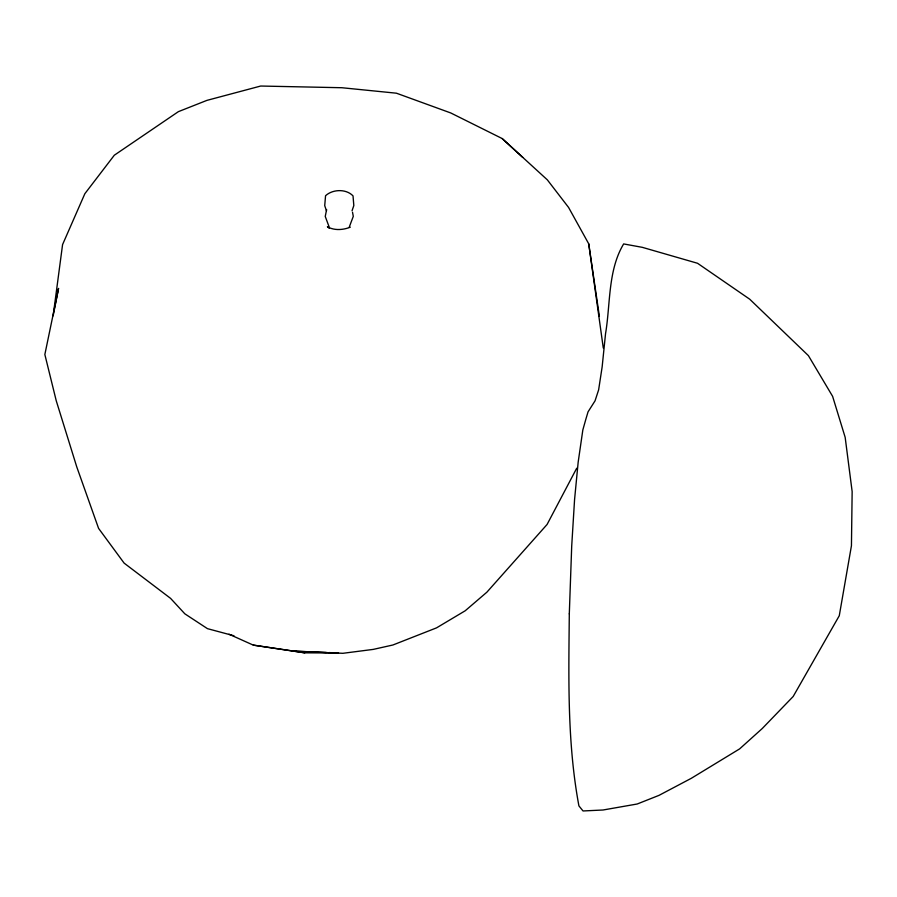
<?xml version="1.0" encoding="UTF-8"?>
<svg xmlns="http://www.w3.org/2000/svg" width="897" height="897" viewBox="0 0 897 897"><rect width="100%" height="100%" fill="white"/><g stroke="black" fill="none" stroke-linecap="round" stroke-linejoin="round"><path stroke-width="1.35" d="M326.631 209.55L325.241 216.446L329.143 226.963M352.028 210.829L353.822 205.548L353.026 195.905C346.197 188.662 332.652 189.144 325.555 195.725L324.725 205.637L326.497 210.918M349.325 226.896L353.295 216.356L352.521 212.286M576.715 468.223L547.08 524.465L486.858 592.211L465.195 610.779L436.536 627.866L392.897 644.999L373.275 649.394L342.856 653.308L293.599 651.121L253.29 645.122L228.982 634.201M350.301 227.188C343.103 230.024 334.278 230.764 327.405 226.717L329.132 228.186M253.29 645.122L304.756 652.837L338.55 652.982L329.02 652.59M326.295 652.478L293.599 651.121L304.756 652.837M233.949 635.76L207.454 628.651L184.838 613.817L170.576 598.366L124.122 563.114L98.58 528.378L76.75 466.866L56.242 400.757L44.85 354.506L58.563 288.397L53.136 315.845L62.577 244.578L84.856 193.707L114.311 155.226L178.38 111.654L206.927 100.374L260.702 86.034L341.869 87.727L396.429 93.198L450.754 112.955L502.163 138.542L547.338 179.849L568.586 207.454L588.735 243.838L603.289 348.036M502.163 138.542L522.738 157.39M588.735 243.838L599.398 316.417M569.303 613.84C568.687 677.897 567.117 742.626 578.913 805.887L583.028 810.966L603.031 810.002L637.206 804.004L659.015 795.359L691.273 778.327L739.633 748.883L762.271 728.51L793.183 696.487L839.278 615.723L851.444 545.735L852.15 491.59L845.165 437.332L832.607 396.339L808.41 355.638L749.713 299.206L697.53 263.27L642.308 247.337L623.65 243.928C607.774 270.345 610.532 304.128 605.542 333.662L602.145 366.907L598.624 389.87L595.059 400.813L588.04 411.858L585.831 419.291L582.837 429.943L578.161 462.213L574.573 499.539L571.714 545.959L569.303 613.84"/></g></svg>
